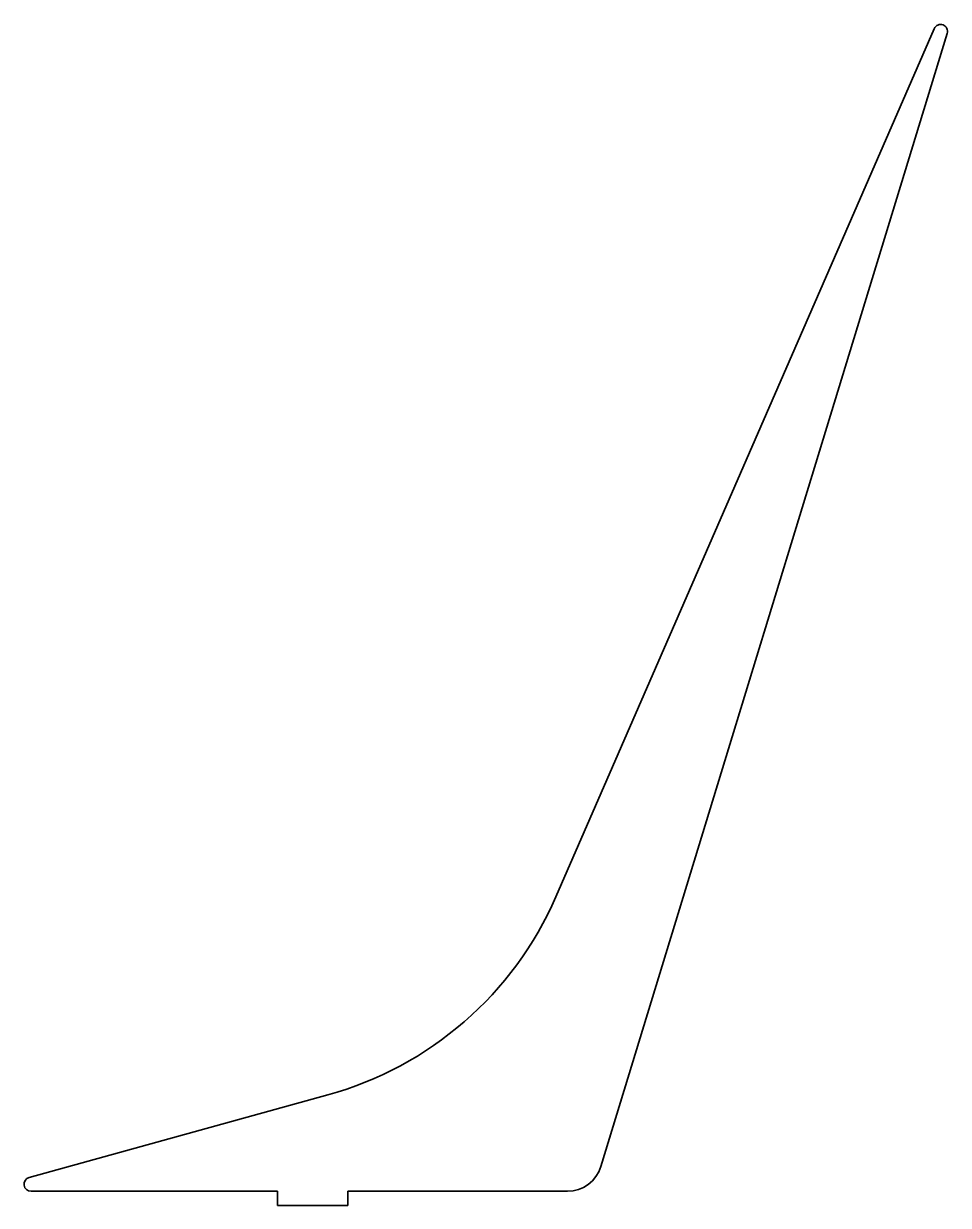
# Model space of a CAD drawing. Header units: inches. Extents: x 0 to 263, y 0 to 337.
import ezdxf

# ---------------------------------------------------------------- set-up
doc = ezdxf.new("R2010")
doc.units = ezdxf.units.IN
doc.header["$MEASUREMENT"] = 0
doc.layers.add('SIMUMAK Visible (ISO)', color=7, linetype='Continuous', lineweight=35)

# ---------------------------------------------------------------- blocks, each defined once
blk = doc.blocks.new('GLD-03-CARSFT01_Sheet_1_GLD-03-CARSFT01')
at = {"layer": 'SIMUMAK Visible (ISO)'}
for p, q in [((19.96, -80.36), (127.78, 167.07)), ((131.53, 165.68), (32.82, -157.19)), ((-130.15, -160.34), (-45.04, -136.79)), ((-59.35, -164.27), (-129.62, -164.27)), ((-59.35, -164.27), (-59.35, -168.27)), ((-39.35, -168.27), (-39.35, -164.27)), ((23.25, -164.27), (-39.35, -164.27)), ((-59.35, -168.27), (-39.35, -168.27))]:
    blk.add_line(p, q, dxfattribs=at)
at = {"layer": 'SIMUMAK Visible (ISO)', "extrusion": (0, 0, -1)}
for centre, radius, start, end in [((-129.62, 166.27), 2, 23.5462, 197), ((-23.25, -154.27), 10, 197, 270), ((129.62, -162.27), 2, 270, 74.5333)]:
    blk.add_arc(centre, radius, start, end, dxfattribs=at)
at = {"layer": 'SIMUMAK Visible (ISO)'}
blk.add_arc((-71.71, -40.41), 100, 285.4667, 336.4538, dxfattribs=at)

msp = doc.modelspace()

# ---------------------------------------------------------------- block references
msp.add_blockref('GLD-03-CARSFT01_Sheet_1_GLD-03-CARSFT01', (131.6, 168.27))

doc.saveas('drawing.dxf')
